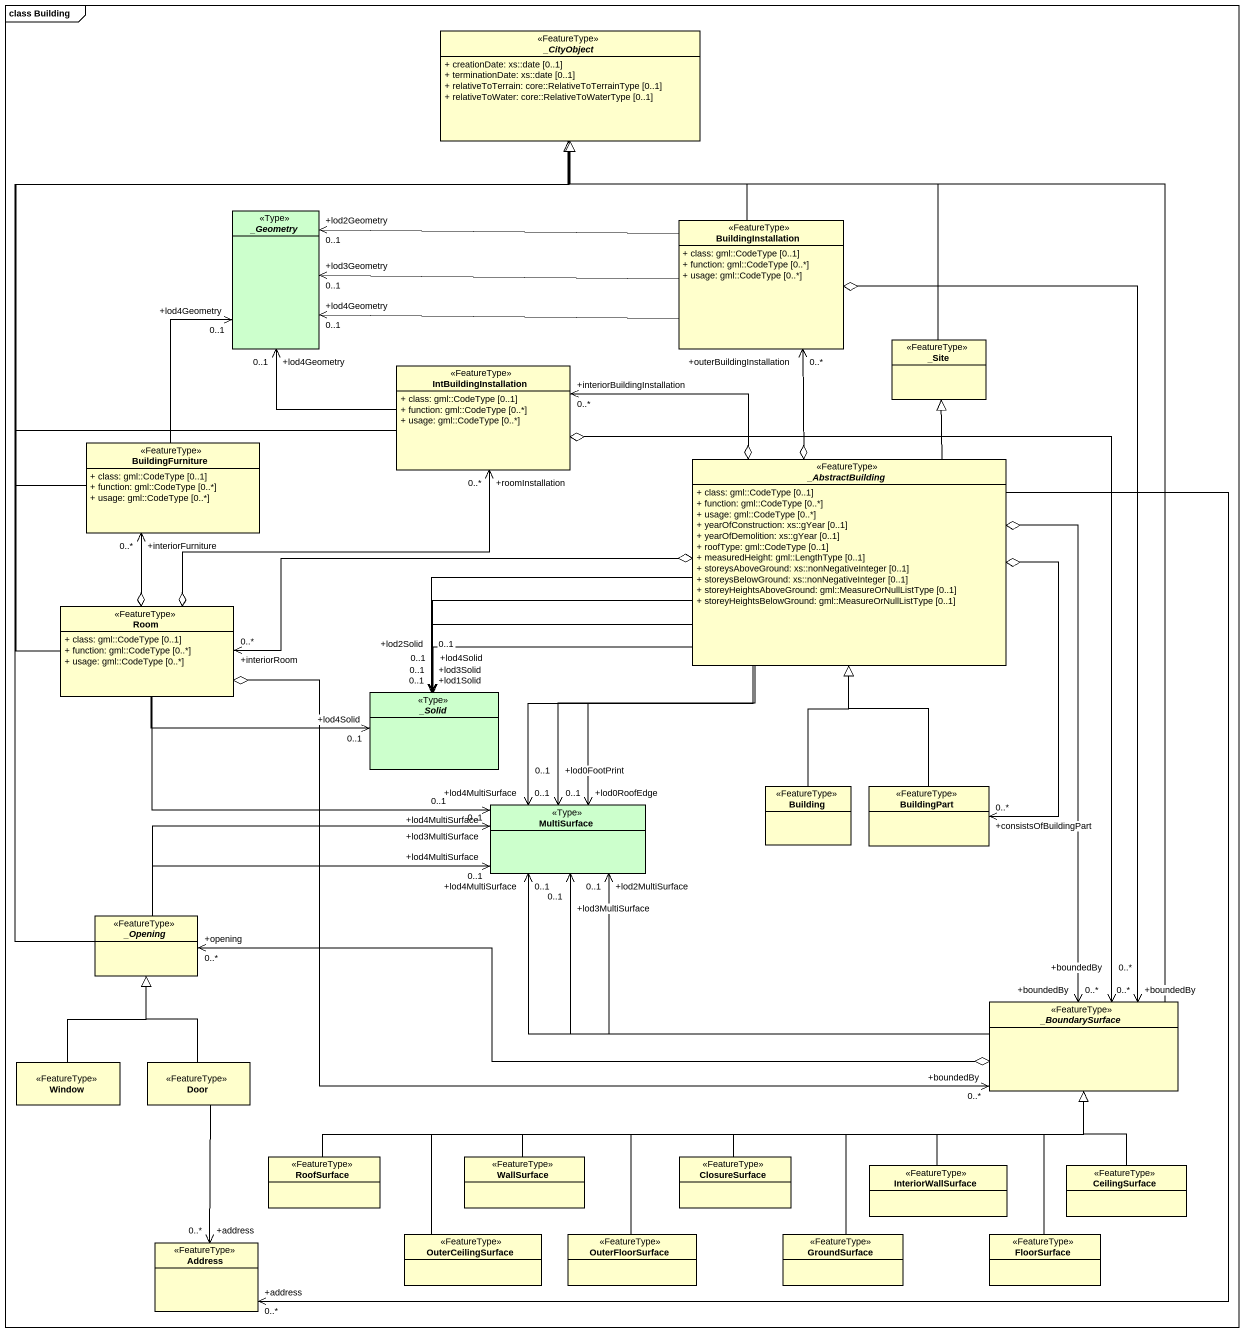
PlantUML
@startuml
mainframe class Building
hide circle
hide empty members
skinparam classAttributeIconSize 0
abstract class "_CityObject" as CityObject <<FeatureType>> #FFFFCC {
  + creationDate: xs::date [0..1]
  + terminationDate: xs::date [0..1]
  + relativeToTerrain: core::RelativeToTerrainType [0..1]
  + relativeToWater: core::RelativeToWaterType [0..1]
}
abstract class "_Geometry" as Geometry <<Type>> #CCFFCC
class BuildingInstallation <<FeatureType>> #FFFFCC {
  + class: gml::CodeType [0..1]
  + function: gml::CodeType [0..*]
  + usage: gml::CodeType [0..*]
}
class IntBuildingInstallation <<FeatureType>> #FFFFCC {
  + class: gml::CodeType [0..1]
  + function: gml::CodeType [0..*]
  + usage: gml::CodeType [0..*]
}
class "_Site" as Site <<FeatureType>> #FFFFCC
class BuildingFurniture <<FeatureType>> #FFFFCC {
  + class: gml::CodeType [0..1]
  + function: gml::CodeType [0..*]
  + usage: gml::CodeType [0..*]
}
abstract class "_AbstractBuilding" as AbstractBuilding <<FeatureType>> #FFFFCC {
  + class: gml::CodeType [0..1]
  + function: gml::CodeType [0..*]
  + usage: gml::CodeType [0..*]
  + yearOfConstruction: xs::gYear [0..1]
  + yearOfDemolition: xs::gYear [0..1]
  + roofType: gml::CodeType [0..1]
  + measuredHeight: gml::LengthType [0..1]
  + storeysAboveGround: xs::nonNegativeInteger [0..1]
  + storeysBelowGround: xs::nonNegativeInteger [0..1]
  + storeyHeightsAboveGround: gml::MeasureOrNullListType [0..1]
  + storeyHeightsBelowGround: gml::MeasureOrNullListType [0..1]
}
class Room <<FeatureType>> #FFFFCC {
  + class: gml::CodeType [0..1]
  + function: gml::CodeType [0..*]
  + usage: gml::CodeType [0..*]
}
abstract class "_Solid" as Solid <<Type>> #CCFFCC
class Building <<FeatureType>> #FFFFCC
class BuildingPart <<FeatureType>> #FFFFCC
class MultiSurface <<Type>> #CCFFCC
abstract class "_Opening" as Opening <<FeatureType>> #FFFFCC
abstract class "_BoundarySurface" as BoundarySurface <<FeatureType>> #FFFFCC
class Window <<FeatureType>> #FFFFCC
class Door <<FeatureType>> #FFFFCC
class RoofSurface <<FeatureType>> #FFFFCC
class WallSurface <<FeatureType>> #FFFFCC
class ClosureSurface <<FeatureType>> #FFFFCC
class InteriorWallSurface <<FeatureType>> #FFFFCC
class CeilingSurface <<FeatureType>> #FFFFCC
class Address <<FeatureType>> #FFFFCC
class OuterCeilingSurface <<FeatureType>> #FFFFCC
class OuterFloorSurface <<FeatureType>> #FFFFCC
class GroundSurface <<FeatureType>> #FFFFCC
class FloorSurface <<FeatureType>> #FFFFCC
Geometry "+lod4Geometry\n0..1" <-right- BuildingInstallation
Geometry "+lod2Geometry\n0..1" <-right- BuildingInstallation
Geometry "+lod3Geometry\n0..1" <-right- BuildingInstallation
Geometry "+lod4Geometry\n0..1" <-- IntBuildingInstallation
Geometry "+lod4Geometry\n0..1" <-- BuildingFurniture
BuildingInstallation -up-|> CityObject
BuildingInstallation "+outerBuildingInstallation\n0..*" <--o AbstractBuilding
IntBuildingInstallation -up-|> CityObject
IntBuildingInstallation "+interiorBuildingInstallation\n0..*" <-right-o AbstractBuilding
IntBuildingInstallation "+roomInstallation\n0..*" <--o Room
Site -up-|> CityObject
BuildingFurniture -up-|> CityObject
BuildingFurniture "+interiorFurniture\n0..*" <--o Room
AbstractBuilding -up-|> Site
Room -up-|> CityObject
Room "+interiorRoom\n0..*" <-right-o AbstractBuilding
Solid "+lod1Solid\n0..1" <-right- AbstractBuilding
Solid "+lod4Solid\n0..1" <-right- AbstractBuilding
Solid "+lod2Solid\n0..1" <-right- AbstractBuilding
Solid "+lod3Solid\n0..1" <-right- AbstractBuilding
Solid "+lod4Solid\n0..1" <-left- Room
Building -up-|> AbstractBuilding
BuildingPart -up-|> AbstractBuilding
BuildingPart "+consistsOfBuildingPart\n0..*" <-up-o AbstractBuilding
MultiSurface "+lod4MultiSurface\n0..1" <-up- AbstractBuilding
MultiSurface "+lod0RoofEdge\n0..1" <-up- AbstractBuilding
MultiSurface "+lod0FootPrint\n0..1" <-up- AbstractBuilding
MultiSurface "+lod4MultiSurface\n0..1" <-left- Room
MultiSurface "+lod4MultiSurface\n0..1" <-left- Opening
MultiSurface "+lod3MultiSurface\n0..1" <-left- Opening
MultiSurface "+lod2MultiSurface\n0..1" <-right- BoundarySurface
MultiSurface "+lod4MultiSurface\n0..1" <-right- BoundarySurface
MultiSurface "+lod3MultiSurface\n0..1" <-right- BoundarySurface
Opening -up-|> CityObject
Opening "+opening\n0..*" <-right-o BoundarySurface
BoundarySurface -up-|> CityObject
BoundarySurface "+boundedBy\n0..*" <-up-o BuildingInstallation
BoundarySurface "+boundedBy\n0..*" <-up-o IntBuildingInstallation
BoundarySurface "+boundedBy\n0..*" <-up-o AbstractBuilding
BoundarySurface "+boundedBy\n0..*" <-left-o Room
Window -up-|> Opening
Door -up-|> Opening
RoofSurface -right-|> BoundarySurface
WallSurface -right-|> BoundarySurface
ClosureSurface -right-|> BoundarySurface
InteriorWallSurface -up-|> BoundarySurface
CeilingSurface -up-|> BoundarySurface
Address "+address\n0..*" <-up- AbstractBuilding
Address "+address\n0..*" <-up- Door
OuterCeilingSurface -right-|> BoundarySurface
OuterFloorSurface -right-|> BoundarySurface
GroundSurface -up-|> BoundarySurface
FloorSurface -up-|> BoundarySurface
@enduml
